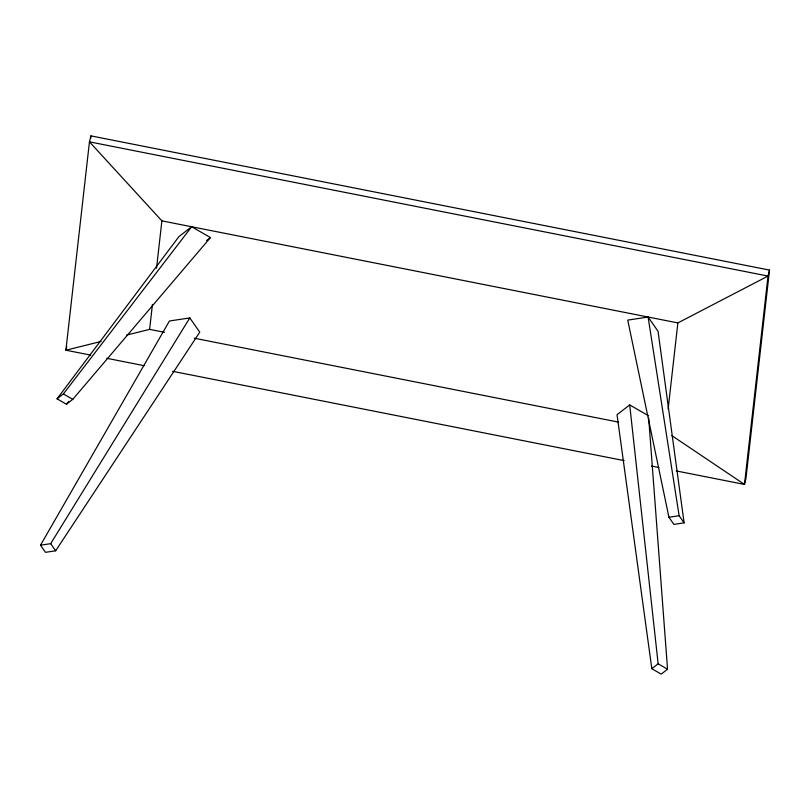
<?xml version="1.0" encoding="UTF-8"?>
<svg xmlns="http://www.w3.org/2000/svg" width="810" height="810" viewBox="0 0 810 810"><rect width="100%" height="100%" fill="white"/><g stroke="black" fill="none" stroke-linecap="round" stroke-linejoin="round"><path stroke-width="1.21" d="M90.649 138.388L90.933 135.877L769.5 270.094L745.949 478.447L744.471 484.421L676.239 470.924M126.562 335.107L149.617 329.376L152.442 304.428M156.532 268.262L161.889 220.867L89.454 141.851L90.933 135.877M668.139 408.979L677.869 322.917L768.022 276.068L769.5 270.094M66.795 346.619L65.904 350.203L90.71 355.114M40.5 545.201L169.432 320.993L189.813 317.925L199.756 332.191L55.657 550.79L45.471 552.329L40.5 545.201L50.686 543.662L189.813 317.925M57.044 398.834L178.98 236.54L191.656 226.749L210.458 237.573L72.778 399.35L66.45 404.241L57.044 398.834L63.383 393.933L191.656 226.749M66.45 404.241L68.88 401.335M206.56 240.58L210.458 237.573M648.506 415.753L629.704 404.929L617.028 414.72L651.817 668.706L661.213 674.122L667.551 669.222L648.699 418.274M651.817 668.706L658.145 663.815L629.704 404.929M101.088 341.445L65.904 350.203L89.454 141.851L768.022 276.068L744.471 484.421L671.824 435.608M648.101 317.034L627.73 320.102L668.938 517.256L673.91 524.394L684.096 522.855L658.054 331.3L648.101 317.034L679.124 515.727L684.096 522.855M668.938 517.256L679.124 515.727M161.889 220.867L677.869 322.917M149.617 329.376L164.501 332.313M194.268 338.205L618.465 422.111M106.839 358.303L144.058 365.664M172.591 371.304L624.135 460.617M651.432 466.013L658.874 467.492M658.145 663.815L667.551 669.222M63.383 393.933L72.778 399.35M50.686 543.662L55.657 550.79"/></g></svg>
